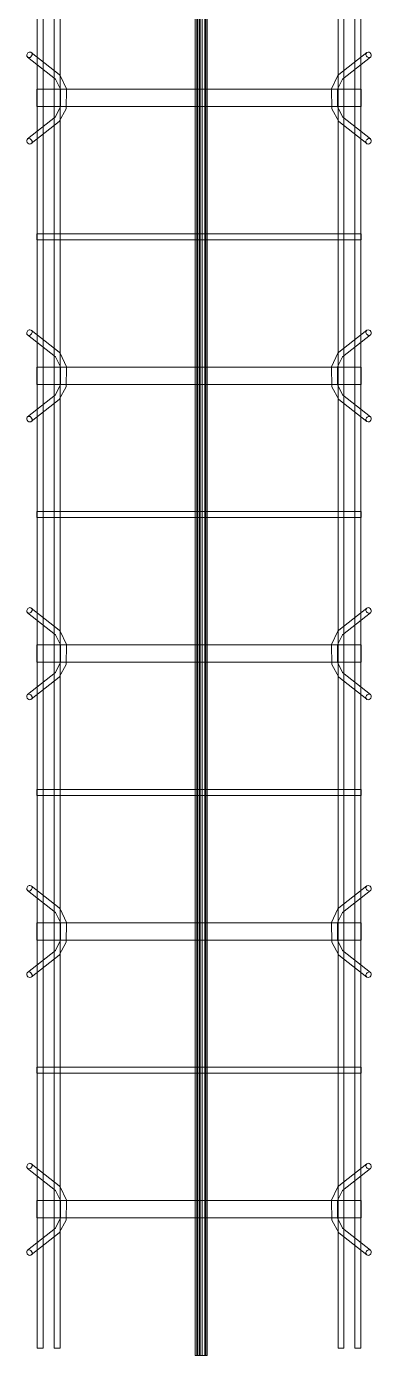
# Model space of a CAD drawing. Header units: inches. Extents: x -19229 to -222, y -6301 to 12387.
# Drawn here: x -3325.4 to -3310.5, y 9901.2 to 9958.6 of the extents above; entities that cross this region are included whole.
import ezdxf

# ---------------------------------------------------------------- set-up
doc = ezdxf.new("R2010")
doc.units = ezdxf.units.IN
doc.header["$MEASUREMENT"] = 0
doc.layers.add('A-GENM', color=13, linetype='Continuous', lineweight=9)
doc.layers.add('S-BEAM', color=12, linetype='Continuous', lineweight=9)

# ---------------------------------------------------------------- blocks, each defined once
blk = doc.blocks.new('Dowel bar assembly - Dowel bar assembly-671876-SLAB ON GROUND JOINTS')
at = {"layer": 'S-BEAM'}
for p, q in [((5.17501437722939, 1.192454968293835), (4.225431196775443, 2.39175216493198)), ((7.760753937332957, 2.391752164932002), (6.811170756879012, 1.192454968293836)), ((17.17501437722939, 1.192454968293797), (16.22543119677544, 2.391752164931942)), ((19.76075393733296, 2.391752164931965), (18.81117075687901, 1.192454968293799)), ((29.17501437722938, 1.192454968293835), (28.22543119677544, 2.39175216493198)), ((31.76075393733295, 2.391752164932002), (30.811170756879, 1.192454968293836)), ((41.17501437722938, 1.192454968293835), (40.22543119677544, 2.39175216493198)), ((43.76075393733295, 2.391752164932002), (42.811170756879, 1.192454968293836)), ((53.17501437722939, 1.192454968293835), (52.22543119677543, 2.39175216493198)), ((55.76075393733295, 2.391752164932002), (54.81117075687899, 1.192454968293836)), ((1627.999999999998, 1.979398764628748), (2.447207204676197e-13, 1.979398764623488)), ((2.447207204676197e-13, 1.979398764623488), (2.455537672068493e-13, 1.721586264623364)), ((2.455537672068493e-13, 1.721586264623364), (2.447207204676197e-13, 1.979398764623488)), ((4.023830831351839, 2.232128414692044), (4.973414011805787, 1.032831218053898)), ((5.625000000000129, 1.989808066078422), (5.625000000000129, -12.01019193392155)), ((6.375000000000252, 1.989808066078422), (5.625000000000129, 1.989808066078422)), ((5.625000000000129, 1.989808066078422), (6.375000000000252, 1.989808066078422)), ((6.375000000000252, -12.01019193392155), (6.375000000000252, 1.989808066078422)), ((7.012771122302615, 1.032831218053902), (7.962354302756562, 2.232128414692068)), ((11.87109375000015, 1.989808066077859), (11.87109375000013, -12.0101919339221)), ((12.12890625000027, 1.989808066077859), (11.87109375000015, 1.98980806607786)), ((11.87109375000015, 1.98980806607786), (12.12890625000027, 1.989808066077859)), ((12.12890625000025, -12.0101919339221), (12.12890625000027, 1.989808066077859)), ((16.02383083135183, 2.232128414692007), (16.97341401180579, 1.032831218053861)), ((17.62500000000013, 1.989808066078384), (17.62500000000013, -12.01019193392158)), ((18.37500000000025, 1.989808066078384), (17.62500000000013, 1.989808066078384)), ((17.62500000000013, 1.989808066078384), (18.37500000000025, 1.989808066078384)), ((18.37500000000025, -12.01019193392158), (18.37500000000025, 1.989808066078384)), ((19.01277112230261, 1.032831218053865), (19.96235430275656, 2.232128414692031)), ((23.87109375000015, 1.989808066077819), (23.87109375000013, -12.01019193392214)), ((24.12890625000027, 1.989808066077819), (23.87109375000015, 1.98980806607782)), ((23.87109375000015, 1.98980806607782), (24.12890625000027, 1.989808066077819)), ((24.12890625000025, -12.01019193392214), (24.12890625000027, 1.989808066077819)), ((28.02383083135183, 2.232128414692044), (28.97341401180578, 1.032831218053898)), ((29.62500000000012, 1.989808066078422), (29.62500000000012, -12.01019193392155)), ((30.37500000000025, 1.989808066078422), (29.62500000000012, 1.989808066078422)), ((29.62500000000012, 1.989808066078422), (30.37500000000025, 1.989808066078422)), ((30.37500000000025, -12.01019193392155), (30.37500000000025, 1.989808066078422)), ((31.01277112230261, 1.032831218053902), (31.96235430275656, 2.232128414692068)), ((35.87109375000014, 1.989808066077859), (35.87109375000012, -12.0101919339221)), ((36.12890625000027, 1.989808066077859), (35.87109375000014, 1.98980806607786)), ((35.87109375000014, 1.98980806607786), (36.12890625000027, 1.989808066077859)), ((36.12890625000025, -12.0101919339221), (36.12890625000027, 1.989808066077859)), ((40.02383083135183, 2.232128414692044), (40.97341401180578, 1.032831218053898)), ((41.62500000000012, 1.989808066078422), (41.62500000000012, -12.01019193392155)), ((42.37500000000025, 1.989808066078422), (41.62500000000012, 1.989808066078422)), ((41.62500000000012, 1.989808066078422), (42.37500000000025, 1.989808066078422)), ((42.37500000000025, -12.01019193392155), (42.37500000000025, 1.989808066078422)), ((43.01277112230261, 1.032831218053902), (43.96235430275656, 2.232128414692068)), ((47.87109375000016, 1.989808066077859), (47.87109375000014, -12.0101919339221)), ((48.12890625000029, 1.989808066077859), (47.87109375000016, 1.98980806607786)), ((47.87109375000016, 1.98980806607786), (48.12890625000029, 1.989808066077859)), ((48.12890625000027, -12.0101919339221), (48.12890625000029, 1.989808066077859)), ((52.02383083135184, 2.232128414692044), (52.97341401180578, 1.032831218053898)), ((53.62500000000012, 1.989808066078422), (53.62500000000012, -12.01019193392155)), ((54.37500000000025, 1.989808066078422), (53.62500000000012, 1.989808066078422)), ((53.62500000000012, 1.989808066078422), (54.37500000000025, 1.989808066078422)), ((54.37500000000025, -12.01019193392155), (54.37500000000025, 1.989808066078422)), ((55.0127711223026, 1.032831218053902), (55.96235430275655, 2.232128414692068)), ((2.455537672068493e-13, 1.721586264623364), (1627.999999999998, 1.721586264628624)), ((1627.999999999998, 1.245842214905972), (4.160840088814935e-13, 1.245842214911232)), ((4.152509919578236e-13, 0.9880297149111088), (4.160840088814935e-13, 1.245842214911232)), ((4.160840088814935e-13, 1.245842214911232), (4.152509919578236e-13, 0.9880297149111088)), ((4.152509919578236e-13, 0.9880297149111088), (1627.999999999998, 0.9880297149058486)), ((1627.999999999998, -11.01476897958561), (4.160840088814935e-13, -11.01476897958035)), ((4.152509919578236e-13, -11.27258147958047), (4.160840088814935e-13, -11.01476897958035)), ((4.160840088814935e-13, -11.01476897958035), (4.152509919578236e-13, -11.27258147958047)), ((4.152509919578236e-13, -11.27258147958047), (1627.999999999998, -11.27258147958573)), ((4.973414011805787, -11.0532150858986), (4.023830831351839, -12.25251228253675)), ((4.225431196775443, -12.41213603277668), (5.175014377229391, -11.21283883613854)), ((6.811170756879012, -11.21283883613854), (7.760753937332957, -12.4121360327767)), ((7.962354302756562, -12.25251228253677), (7.012771122302617, -11.0532150858986)), ((16.97341401180578, -11.05321508589864), (16.02383083135183, -12.25251228253678)), ((16.22543119677544, -12.41213603277672), (17.17501437722939, -11.21283883613857)), ((18.81117075687901, -11.21283883613857), (19.76075393733296, -12.41213603277674)), ((19.96235430275656, -12.25251228253681), (19.01277112230261, -11.05321508589864)), ((28.97341401180578, -11.0532150858986), (28.02383083135183, -12.25251228253675)), ((28.22543119677544, -12.41213603277668), (29.17501437722938, -11.21283883613854)), ((30.811170756879, -11.21283883613854), (31.76075393733295, -12.4121360327767)), ((31.96235430275656, -12.25251228253677), (31.01277112230261, -11.0532150858986)), ((40.97341401180578, -11.0532150858986), (40.02383083135183, -12.25251228253675)), ((40.22543119677544, -12.41213603277668), (41.17501437722938, -11.21283883613854)), ((42.811170756879, -11.21283883613854), (43.76075393733295, -12.4121360327767)), ((43.96235430275656, -12.25251228253677), (43.01277112230261, -11.0532150858986)), ((52.97341401180578, -11.0532150858986), (52.02383083135184, -12.25251228253675)), ((52.22543119677543, -12.41213603277668), (53.17501437722939, -11.21283883613854)), ((54.81117075687899, -11.21283883613854), (55.76075393733295, -12.4121360327767)), ((55.96235430275655, -12.25251228253677), (55.0127711223026, -11.0532150858986)), ((1627.999999999998, -11.74197013247287), (2.455537672068493e-13, -11.74197013246761)), ((2.447207204676197e-13, -11.99978263246773), (2.455537672068493e-13, -11.74197013246761)), ((2.455537672068493e-13, -11.74197013246761), (2.447207204676197e-13, -11.99978263246773)), ((2.447207204676197e-13, -11.99978263246773), (1627.999999999998, -11.99978263247299)), ((6.375000000000252, -12.01019193392155), (5.625000000000129, -12.01019193392155)), ((5.625000000000129, -12.01019193392155), (6.375000000000252, -12.01019193392155)), ((12.12890625000025, -12.0101919339221), (11.87109375000013, -12.0101919339221)), ((11.87109375000013, -12.0101919339221), (12.12890625000025, -12.0101919339221)), ((18.37500000000025, -12.01019193392158), (17.62500000000013, -12.01019193392158)), ((17.62500000000013, -12.01019193392158), (18.37500000000025, -12.01019193392158)), ((24.12890625000025, -12.01019193392214), (23.87109375000013, -12.01019193392214)), ((23.87109375000013, -12.01019193392214), (24.12890625000025, -12.01019193392214)), ((30.37500000000025, -12.01019193392155), (29.62500000000012, -12.01019193392155)), ((29.62500000000012, -12.01019193392155), (30.37500000000025, -12.01019193392155)), ((36.12890625000025, -12.0101919339221), (35.87109375000012, -12.0101919339221)), ((35.87109375000012, -12.0101919339221), (36.12890625000025, -12.0101919339221)), ((42.37500000000025, -12.01019193392155), (41.62500000000012, -12.01019193392155)), ((41.62500000000012, -12.01019193392155), (42.37500000000025, -12.01019193392155)), ((48.12890625000027, -12.0101919339221), (47.87109375000014, -12.0101919339221)), ((47.87109375000014, -12.0101919339221), (48.12890625000027, -12.0101919339221)), ((54.37500000000025, -12.01019193392155), (53.62500000000012, -12.01019193392155)), ((53.62500000000012, -12.01019193392155), (54.37500000000025, -12.01019193392155))]:
    blk.add_line(p, q, dxfattribs=at)
at = {"layer": 'S-BEAM', "flags": 128}
for points in [[(5.175014377229391, 1.192454968293833), (5.624690837117688, 0.9723748868967974), (6.381721535275308, 0.9768169794434706), (6.811170756879012, 1.192454968293836)], [(17.17501437722939, 1.192454968293795), (17.62469083711769, 0.9723748868967601), (18.38172153527531, 0.9768169794434333), (18.81117075687901, 1.192454968293799)], [(29.17501437722939, 1.192454968293833), (29.62469083711769, 0.9723748868967974), (30.38172153527531, 0.9768169794434706), (30.81117075687901, 1.192454968293836)], [(41.17501437722939, 1.192454968293833), (41.62469083711768, 0.9723748868967974), (42.3817215352753, 0.9768169794434706), (42.81117075687901, 1.192454968293836)], [(53.17501437722937, 1.192454968293833), (53.62469083711767, 0.9723748868967974), (54.38172153527529, 0.9768169794434706), (54.81117075687899, 1.192454968293836)], [(4.973414011805786, 1.032831218053899), (5.526045811243717, 0.731072722575022), (6.387175439774829, 0.7151743701411607), (6.972054298319106, 0.9869724546816983), (7.012771122302615, 1.0328312180539)], [(16.97341401180579, 1.032831218053862), (17.52604581124372, 0.7310727225749847), (18.38717543977483, 0.7151743701411234), (18.97205429831911, 0.986972454681661), (19.01277112230261, 1.032831218053863)], [(28.97341401180579, 1.032831218053899), (29.52604581124371, 0.731072722575022), (30.38717543977483, 0.7151743701411607), (30.9720542983191, 0.9869724546816983), (31.01277112230262, 1.0328312180539)], [(40.97341401180579, 1.032831218053899), (41.52604581124371, 0.731072722575022), (42.38717543977483, 0.7151743701411607), (42.9720542983191, 0.9869724546816983), (43.01277112230262, 1.0328312180539)], [(52.97341401180577, 1.032831218053899), (53.5260458112437, 0.731072722575022), (54.38717543977481, 0.7151743701411607), (54.97205429831909, 0.9869724546816983), (55.0127711223026, 1.0328312180539)], [(4.973414011805786, -11.0532150858986), (5.526045811243717, -10.75145659041972), (6.387175439774829, -10.73555823798586), (6.972054298319106, -11.0073563225264), (7.012771122302615, -11.0532150858986)], [(16.97341401180579, -11.05321508589864), (17.52604581124372, -10.75145659041976), (18.38717543977483, -10.7355582379859), (18.97205429831911, -11.00735632252644), (19.01277112230261, -11.05321508589864)], [(28.97341401180579, -11.0532150858986), (29.52604581124371, -10.75145659041972), (30.38717543977483, -10.73555823798586), (30.9720542983191, -11.0073563225264), (31.01277112230262, -11.0532150858986)], [(40.97341401180579, -11.0532150858986), (41.52604581124371, -10.75145659041972), (42.38717543977483, -10.73555823798586), (42.9720542983191, -11.0073563225264), (43.01277112230262, -11.0532150858986)], [(52.97341401180577, -11.0532150858986), (53.5260458112437, -10.75145659041972), (54.38717543977481, -10.73555823798586), (54.97205429831909, -11.0073563225264), (55.0127711223026, -11.0532150858986)], [(5.175014377229391, -11.21283883613854), (5.624690837117688, -10.9927587547415), (6.381721535275308, -10.99720084728817), (6.811170756879012, -11.21283883613854)], [(17.17501437722939, -11.21283883613857), (17.62469083711769, -10.99275875474154), (18.38172153527531, -10.99720084728821), (18.81117075687901, -11.21283883613857)], [(29.17501437722939, -11.21283883613854), (29.62469083711769, -10.9927587547415), (30.38172153527531, -10.99720084728817), (30.81117075687901, -11.21283883613854)], [(41.17501437722939, -11.21283883613854), (41.62469083711768, -10.9927587547415), (42.3817215352753, -10.99720084728817), (42.81117075687901, -11.21283883613854)], [(53.17501437722937, -11.21283883613854), (53.62469083711767, -10.9927587547415), (54.38172153527529, -10.99720084728817), (54.81117075687899, -11.21283883613854)]]:
    blk.add_lwpolyline(points, dxfattribs=at)
at = {"layer": 'S-BEAM'}
for centre, major_axis, ratio, start_param, end_param in [((4.124631014063641, 2.311940289812012), (0.1008001827118021, 0.07981187511996789), 0.8165278392140558, 5.709265385906917, 8.850858039496707), ((4.124631014063641, 2.311940289812012), (0.1008001827118006, 0.07981187511996878), 0.816527839214056, 2.567672732317119, 5.709265385906903), ((7.86155412004476, 2.311940289812035), (-0.1008001827118006, 0.07981187511996833), 0.81652783921406, 3.715512574862485, 6.857105228452279), ((7.86155412004476, 2.311940289812035), (-0.1008001827118022, 0.07981187511996732), 0.8165278392140588, 0.573919921272678, 3.715512574862458), ((16.12463101406364, 2.311940289811975), (0.100800182711804, 0.07981187511996644), 0.8165278392140545, 5.709265385906933, 8.850858039496725), ((16.12463101406364, 2.311940289811975), (0.1008001827118043, 0.0798118751199665), 0.8165278392140471, 2.567672732317148, 5.709265385906931), ((19.86155412004476, 2.311940289811998), (-0.1008001827118044, 0.0798118751199648), 0.8165278392140632, 3.715512574862441, 6.857105228452236), ((19.86155412004476, 2.311940289811998), (-0.1008001827118041, 0.07981187511996587), 0.8165278392140574, 0.573919921272662, 3.715512574862441), ((28.12463101406363, 2.311940289812012), (0.100800182711804, 0.07981187511996644), 0.8165278392140545, 5.709265385906933, 8.850858039496725), ((28.12463101406363, 2.311940289812012), (0.1008001827118043, 0.0798118751199665), 0.8165278392140471, 2.567672732317148, 5.709265385906931), ((31.86155412004475, 2.311940289812035), (-0.1008001827118044, 0.0798118751199648), 0.8165278392140632, 3.715512574862441, 6.857105228452236), ((31.86155412004475, 2.311940289812035), (-0.1008001827118041, 0.07981187511996587), 0.8165278392140574, 0.573919921272662, 3.715512574862441), ((40.12463101406363, 2.311940289812012), (0.100800182711804, 0.07981187511996644), 0.8165278392140545, 5.709265385906933, 8.850858039496725), ((40.12463101406363, 2.311940289812012), (0.1008001827118043, 0.0798118751199665), 0.8165278392140471, 2.567672732317148, 5.709265385906931), ((43.86155412004475, 2.311940289812035), (-0.1008001827118044, 0.0798118751199648), 0.8165278392140632, 3.715512574862441, 6.857105228452236), ((43.86155412004475, 2.311940289812035), (-0.1008001827118041, 0.07981187511996587), 0.8165278392140574, 0.573919921272662, 3.715512574862441), ((52.12463101406364, 2.311940289812012), (0.100800182711804, 0.07981187511996644), 0.8165278392140545, 5.709265385906933, 8.850858039496725), ((52.12463101406364, 2.311940289812012), (0.1008001827118043, 0.0798118751199665), 0.8165278392140471, 2.567672732317148, 5.709265385906931), ((55.86155412004474, 2.311940289812035), (-0.1008001827118044, 0.0798118751199648), 0.8165278392140632, 3.715512574862441, 6.857105228452236), ((55.86155412004474, 2.311940289812035), (-0.1008001827118041, 0.07981187511996587), 0.8165278392140574, 0.573919921272662, 3.715512574862441), ((4.124631014063641, -12.33232415765672), (-0.1008001827118006, 0.07981187511997091), 0.8165278392140526, 3.715512574862481, 6.857105228452282), ((4.124631014063641, -12.33232415765672), (-0.1008001827117988, 0.07981187511997238), 0.8165278392140537, 0.5739199212727308, 3.7155125748625), ((7.86155412004476, -12.33232415765674), (0.1008001827117988, 0.0798118751199724), 0.8165278392140538, 5.709265385906867, 8.850858039496668), ((7.86155412004476, -12.33232415765674), (0.1008001827118012, 0.07981187511996941), 0.8165278392140581, 2.567672732317117, 5.709265385906886), ((16.12463101406364, -12.33232415765675), (-0.1008001827118025, 0.07981187511996946), 0.8165278392140511, 3.715512574862465, 6.857105228452264), ((16.12463101406364, -12.33232415765675), (-0.1008001827118025, 0.07981187511996946), 0.8165278392140511, 0.573919921272694, 3.715512574862466), ((19.86155412004476, -12.33232415765677), (0.1008001827118025, 0.07981187511996943), 0.8165278392140511, 5.709265385906903, 8.850858039496703), ((19.86155412004476, -12.33232415765677), (0.1008001827118031, 0.07981187511996729), 0.8165278392140629, 2.567672732317141, 5.709265385906912), ((28.12463101406363, -12.33232415765672), (-0.1008001827118025, 0.07981187511996946), 0.8165278392140511, 3.715512574862465, 6.857105228452264), ((28.12463101406363, -12.33232415765672), (-0.1008001827118025, 0.07981187511996946), 0.8165278392140511, 0.573919921272694, 3.715512574862466), ((31.86155412004475, -12.33232415765674), (0.1008001827118025, 0.07981187511996943), 0.8165278392140511, 5.709265385906903, 8.850858039496703), ((31.86155412004475, -12.33232415765674), (0.1008001827118031, 0.07981187511996729), 0.8165278392140629, 2.567672732317141, 5.709265385906912), ((40.12463101406363, -12.33232415765672), (-0.1008001827118025, 0.07981187511996946), 0.8165278392140511, 3.715512574862465, 6.857105228452264), ((40.12463101406363, -12.33232415765672), (-0.1008001827118025, 0.07981187511996946), 0.8165278392140511, 0.573919921272694, 3.715512574862466), ((43.86155412004475, -12.33232415765674), (0.1008001827118025, 0.07981187511996943), 0.8165278392140511, 5.709265385906903, 8.850858039496703), ((43.86155412004475, -12.33232415765674), (0.1008001827118031, 0.07981187511996729), 0.8165278392140629, 2.567672732317141, 5.709265385906912), ((52.12463101406364, -12.33232415765672), (-0.1008001827118025, 0.07981187511996946), 0.8165278392140511, 3.715512574862465, 6.857105228452264), ((52.12463101406364, -12.33232415765672), (-0.1008001827118025, 0.07981187511996946), 0.8165278392140511, 0.573919921272694, 3.715512574862466), ((55.86155412004474, -12.33232415765674), (0.1008001827118025, 0.07981187511996943), 0.8165278392140511, 5.709265385906903, 8.850858039496703), ((55.86155412004474, -12.33232415765674), (0.1008001827118031, 0.07981187511996729), 0.8165278392140629, 2.567672732317141, 5.709265385906912)]:
    blk.add_ellipse(centre, major_axis=major_axis, ratio=ratio, start_param=start_param, end_param=end_param, dxfattribs=at)

msp = doc.modelspace()

# ---------------------------------------------------------------- linework, layer by layer
at = {"layer": 'A-GENM'}
for p, q in [((-3318.072920719484, 9901.189396110543), (-3318.072920719495, 11535.18939611053)), ((-3318.013145772607, 11535.18939611053), (-3318.013145772596, 9901.189396110543)), ((-3318.013145772607, 11535.18939611053), (-3318.013145772596, 9901.189396110543)), ((-3317.995286150461, 11535.18939611053), (-3317.99528615045, 9901.189396110543)), ((-3317.986040568385, 9901.189396110543), (-3317.986040568396, 11535.18939611053)), ((-3317.973775693855, 9901.189396110543), (-3317.973775693866, 11535.18939611053)), ((-3317.973775693866, 11535.18939611053), (-3317.973775693855, 9901.189396110543)), ((-3317.908405999352, 9901.189396110543), (-3317.908405999362, 11535.18939611053)), ((-3317.859735454445, 9901.189396110543), (-3317.859735454456, 11535.18939611053)), ((-3317.772855303357, 11535.18939611053), (-3317.772855303346, 9901.189396110543)), ((-3317.658815063935, 9901.189396110543), (-3317.658815063946, 11535.18939611053)), ((-3317.658815063935, 9901.189396110543), (-3317.658815063946, 11535.18939611053)), ((-3317.651245150126, 9901.189396110543), (-3317.651245150137, 11535.18939611053)), ((-3317.649724884573, 9901.189396110543), (-3317.649724884584, 11535.18939611053)), ((-3317.619444985206, 11535.18939611053), (-3317.619444985195, 9901.189396110543)), ((-3317.619444985206, 11535.18939611053), (-3317.619444985195, 9901.189396110543)), ((-3317.564364999027, 9901.189396110543), (-3317.564364999038, 11535.18939611053)), ((-3317.562844733473, 9901.189396110543), (-3317.562844733484, 11535.18939611053)), ((-3317.649724884573, 9901.189396110543), (-3318.072920719485, 9901.189396110543)), ((-3318.072920719485, 9901.189396110543), (-3317.651245150127, 9901.189396110543)), ((-3317.619444985195, 9901.189396110543), (-3318.013145772596, 9901.189396110543)), ((-3318.013145772596, 9901.189396110543), (-3317.973775693855, 9901.189396110543)), ((-3317.651245150127, 9901.189396110543), (-3317.995286150451, 9901.189396110543)), ((-3317.995286150451, 9901.189396110543), (-3317.908405999352, 9901.189396110543)), ((-3317.564364999027, 9901.189396110543), (-3317.986040568385, 9901.189396110543)), ((-3317.986040568385, 9901.189396110543), (-3317.562844733474, 9901.189396110543)), ((-3317.973775693855, 9901.189396110543), (-3317.658815063935, 9901.189396110543)), ((-3317.908405999352, 9901.189396110543), (-3317.564364999027, 9901.189396110543)), ((-3317.772855303346, 9901.189396110543), (-3317.859735454445, 9901.189396110543)), ((-3317.859735454445, 9901.189396110543), (-3317.649724884573, 9901.189396110543)), ((-3317.562844733474, 9901.189396110543), (-3317.772855303346, 9901.189396110543)), ((-3317.658815063935, 9901.189396110543), (-3317.619444985195, 9901.189396110543))]:
    msp.add_line(p, q, dxfattribs=at)

# ---------------------------------------------------------------- block references
at = {"layer": 'S-BEAM', "rotation": 89.99999999999991}
msp.add_blockref('Dowel bar assembly - Dowel bar assembly-671876-SLAB ON GROUND JOINTS', (-3322.923477164651, 9901.50636168808), dxfattribs=at)

doc.saveas('drawing.dxf')
